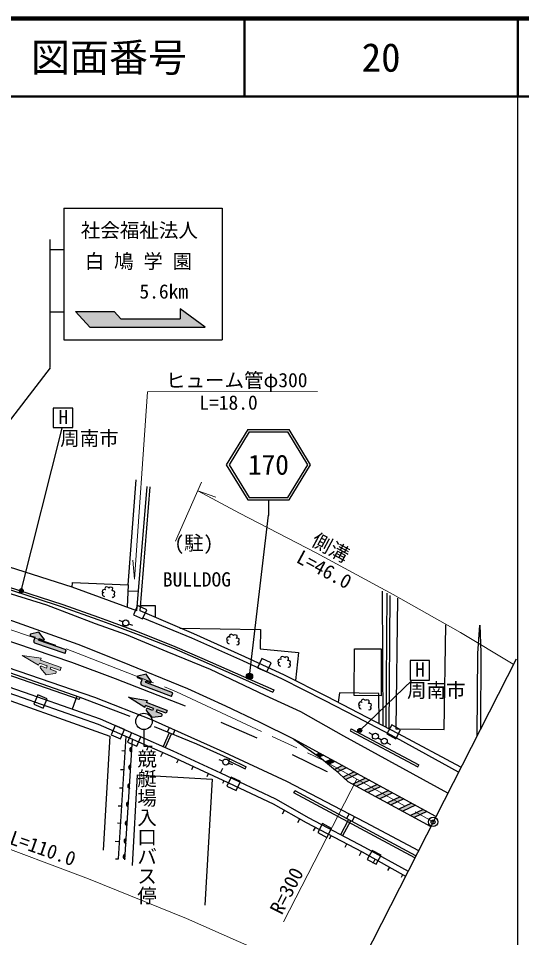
# Model space of a CAD drawing. Units: millimetres at full size, sheet at 1:1000; details may follow other scales. Extents: x -219303353 to 680000, y 20000 to 30690211.
# Drawn here: x 515016 to 579500, y 262278 to 380000 of the extents above; entities that cross this region are included whole.
import ezdxf
from ezdxf.enums import TextEntityAlignment as Align

# ---------------------------------------------------------------- set-up
doc = ezdxf.new("R2010")
doc.units = ezdxf.units.MM
doc.header["$LTSCALE"] = 1000
doc.header["$PDMODE"] = 32
doc.header["$PDSIZE"] = 500
doc.linetypes.add('CHAIN', pattern=[18.5, 12, -1.5, 3.5, -1.5])
for name, color, linetype, lineweight in [('M-BGD', 7, 'Continuous', 25), ('M-BGD-EXST', 7, 'Continuous', 25), ('M-BMK', 2, 'CHAIN', 13), ('M-BMK-HTXT', 7, 'Continuous', 13), ('M-BMK-OTRS', 5, 'Continuous', 25), ('M-BMK-SRVR', 3, 'Continuous', 25), ('M-STR-HTXT', 7, 'Continuous', 13), ('M-STR-STRC', 7, 'Continuous', 25), ('M-TTL', 2, 'Continuous', 140), ('M-TTL-BAND', 7, 'Continuous', 25), ('M-TTL-LINE', 7, 'Continuous', 50)]:
    doc.layers.add(name, color=color, linetype=linetype, lineweight=lineweight)
doc.layers.add('M-OTRS', color=6, linetype='Continuous')
doc.layers.add('M-TTL-TXT', color=7, linetype='Continuous')
doc.styles.add('@ＭＳ ゴシック', font='')
doc.styles.add('ＭＳ ゴシック', font='')
doc.styles.get('@ＭＳ ゴシック').set_extended_font_data('@MS Gothic')
doc.styles.get('ＭＳ ゴシック').set_extended_font_data('MS Gothic')

msp = doc.modelspace()

# ---------------------------------------------------------------- hatches: boundary and pattern name
at = {"layer": 'M-BGD'}
for points in [[(529525, 286047), (529564, 286671, 0.84072)], [(529385, 283760), (529423, 284384, 0.84072)], [(529306, 281368), (529276, 281993, 0.84072)], [(529095, 279042), (529133, 279666, 0.84072)], [(528946, 276617), (528985, 277242, 0.84072)], [(528807, 274343), (528845, 274968, 0.84072)], [(528684, 272352), (528723, 272977, 0.84072)]]:
    msp.add_hatch(color=256, dxfattribs=at).paths.add_polyline_path(points)
at = {"layer": 'M-BGD-EXST'}
for points in [[(515180, 306834, 1), (515599, 306561, 1)], [(517630, 300569), (518216, 300365, 0.74206), (518328, 300520), (517657, 301407), (516581, 301129, 0.74206), (516573, 300937), (517158, 300734), (516994, 300261, 0.41388), (517117, 300007), (520995, 298657), (521159, 299129), (517659, 300347, -0.41421), (517597, 300475)], [(531341, 295167), (531919, 294944, 0.74206), (532037, 295095), (531395, 296003), (530310, 295761, 0.74206), (530296, 295570), (530874, 295347), (530694, 294880, 0.41388), (530809, 294622), (534640, 293144), (534820, 293611), (531362, 294944, -0.41421), (531305, 295073)], [(532653, 291203), (532752, 291459), (533932, 291004), (534076, 291375), (531453, 292386), (531552, 292643), (529144, 293064), (531211, 291759), (531310, 292016), (532317, 291627), (532218, 291371), (531593, 291612, 0.77336), (531423, 291376), (532138, 290517), (533309, 290646, 0.78564), (533347, 290935)], [(558544, 288951, 1), (558963, 288679, 1)]]:
    msp.add_hatch(color=256, dxfattribs=at).paths.add_polyline_path(points)
at = {"layer": 'M-BMK-HTXT'}
msp.add_hatch(color=256, dxfattribs=at).paths.add_polyline_path([(519074, 296651), (519164, 296910), (520359, 296495), (520489, 296870), (517834, 297794), (517925, 298054), (515505, 298394), (517613, 297159), (517704, 297419), (518723, 297064), (518633, 296804), (518000, 297024, 0.77336), (517839, 296783), (518582, 295948), (519748, 296116, 0.78564), (519776, 296406)])
at = {"layer": 'M-STR-STRC'}
for points in [[(538960, 340435), (535749, 342805), (535749, 341510), (528155, 341510), (527304, 342466), (522344, 342466), (524152, 340435)], [(544979, 295556, 1), (544281, 295946, 1)], [(553151, 285688), (553574, 285390), (554097, 285635), (553606, 285902)], [(555571, 284835), (555080, 285101), (554372, 284770), (554759, 284454)], [(557045, 284035), (556554, 284301), (555534, 283823), (555662, 283719), (555903, 283499)], [(558519, 283235), (558028, 283501), (556624, 282843), (556985, 282515)], [(559993, 282434), (559501, 282701), (557877, 281939), (558367, 281673)], [(559349, 281139), (559840, 280872), (561466, 281634), (560975, 281901)], [(560822, 280338), (561313, 280071), (562940, 280834), (562449, 281101)], [(564414, 280034), (563923, 280301), (562294, 279538), (562785, 279271)], [(565888, 279234), (565397, 279501), (563767, 278737), (564258, 278470)], [(565240, 277936), (565731, 277669), (567362, 278434), (566871, 278701)]]:
    msp.add_hatch(color=256, dxfattribs=at).paths.add_polyline_path(points)

# ---------------------------------------------------------------- linework, layer by layer
at = {"layer": 'M-BGD'}
for p, q in [((529068, 307465), (530088, 320885)), ((530207, 304145), (531525, 320053)), ((530606, 304112), (531923, 320020)), ((530410, 306587), (529036, 306640)), ((561764, 289410), (561655, 306648)), ((562147, 289209), (562259, 306410)), ((562542, 289003), (562654, 306107)), ((528411, 302707), (527915, 302878)), ((529138, 302455), (529635, 302283)), ((522819, 292764), (509240, 297474)), ((522917, 293047), (509338, 297758)), ((522520, 293185), (521896, 291544)), ((547744, 294005), (547622, 293731)), ((522819, 292764), (522926, 293044)), ((529333, 290576), (522917, 293047)), ((531110, 288916), (531110, 286816)), ((534356, 288523), (533570, 286734)), ((534118, 288621), (534371, 289187)), ((535082, 288868), (534856, 288318)), ((557657, 289026), (557516, 288761)), ((557516, 288761), (566193, 284129)), ((557657, 289026), (566334, 284394)), ((560427, 288258), (559968, 288513)), ((527862, 272366), (528812, 288059)), ((528676, 272226), (529627, 287701)), ((534634, 288409), (533845, 286613)), ((561100, 287883), (561558, 287628)), ((562231, 287253), (562690, 286998)), ((528282, 286232), (528700, 286207)), ((531472, 286285), (531695, 286793)), ((533285, 285481), (533511, 285995)), ((535338, 284654), (535536, 285082)), ((541229, 284884), (540733, 285056)), ((541976, 284903), (542105, 285174)), ((541976, 284903), (544091, 283897)), ((542105, 285174), (544220, 284168)), ((528120, 283828), (528554, 283802)), ((537247, 283812), (537429, 284206)), ((541957, 284632), (542453, 284461)), ((544091, 283897), (544220, 284168)), ((566193, 284129), (566334, 284394)), ((539216, 282928), (539388, 283299)), ((527983, 281468), (528411, 281442)), ((541215, 282060), (541367, 282381)), ((550322, 280801), (550464, 281066)), ((565816, 272482), (550322, 280801)), ((565952, 272750), (550464, 281066)), ((527809, 279173), (528272, 279145)), ((548860, 278127), (549118, 278584)), ((557408, 278135), (557076, 277516)), ((527710, 276957), (528139, 276932)), ((550838, 277037), (551085, 277475)), ((556314, 275482), (557332, 277378)), ((556579, 275340), (557597, 277236)), ((558100, 277777), (557762, 277147)), ((552847, 275942), (553084, 276392)), ((527421, 274616), (527996, 274582)), ((554891, 274924), (555104, 275328)), ((556898, 273849), (557119, 274267)), ((558729, 272807), (558981, 273286)), ((527449, 272353), (527862, 272366)), ((560457, 271801), (560742, 272315)), ((562371, 270880), (562597, 271289)), ((564111, 270008), (564299, 270347))]:
    msp.add_line(p, q, dxfattribs=at)
for points in [[(521903, 307138), (507670, 311693), (509637, 327179)], [(448649, 308715), (458175, 307638), (463550, 306721), (469979, 305719), (474249, 305060), (482870, 303232), (491277, 301193), (499499, 298738), (507208, 296640), (515745, 293703), (525492, 290282), (534797, 286195), (540910, 283365), (541210, 283960)], [(448570, 308019), (458077, 306945), (463437, 306030), (469872, 305027), (474123, 304372), (482715, 302550), (491095, 300517), (499307, 298065), (507002, 295970), (515515, 293041), (525235, 289630), (534509, 285557), (541230, 282446), (541230, 282446)], [(530207, 304145), (521903, 307138), (521954, 307740), (529068, 307465), (528957, 304596)], [(513485, 306970), (520622, 304659), (525196, 303030), (526589, 302502), (530368, 301108), (534963, 299293), (538412, 297807), (543752, 295454), (547622, 293731)], [(513577, 307255), (520718, 304943), (525299, 303311), (526694, 302783), (530475, 301389), (535078, 299570), (538532, 298082), (543873, 295729), (547744, 294005)], [(527026, 305902), (527154, 305856), (527266, 305901), (527373, 306035), (527353, 306165), (527270, 306224), (527210, 306235), (527316, 306296), (527380, 306485), (527348, 306622), (527167, 306691), (527020, 306672), (527096, 306869), (527099, 307035), (526976, 307111), (526794, 307149), (526668, 307094), (526636, 307032), (526583, 307115), (526351, 307218), (526178, 307149), (526079, 306990), (526121, 306878), (526191, 306826), (525998, 306874), (525806, 306762), (525753, 306563), (525825, 306486), (525953, 306454), (525795, 306409), (525773, 306321), (525815, 306151), (525897, 306061), (526069, 305983)], [(563606, 305763), (563380, 289030), (569591, 288945), (569772, 302351)], [(571730, 284102), (563706, 288394), (558651, 291039), (554532, 293167), (549117, 295907), (544014, 298255), (537495, 301180), (530606, 304112)], [(530665, 304821), (532543, 304802), (532546, 303287)], [(571407, 283469), (563422, 287865), (558374, 290506), (554259, 292633), (548856, 295367), (543766, 297708), (537259, 300629), (530995, 303177)], [(535687, 301916), (546053, 301720), (545994, 299244), (550890, 298775), (550513, 295201)], [(573806, 288181), (573889, 298675), (574124, 302302), (574254, 298811), (574242, 289039)], [(542969, 299819), (543096, 299773), (543209, 299819), (543315, 299952), (543295, 300082), (543212, 300141), (543152, 300153), (543258, 300213), (543322, 300403), (543290, 300539), (543109, 300609), (542962, 300590), (543038, 300786), (543042, 300953), (542918, 301029), (542736, 301067), (542611, 301011), (542578, 300950), (542525, 301032), (542293, 301135), (542120, 301067), (542021, 300907), (542063, 300796), (542133, 300743), (541940, 300791), (541749, 300679), (541696, 300480), (541767, 300403), (541895, 300371), (541738, 300327), (541716, 300238), (541757, 300068), (541839, 299978), (542011, 299901)], [(549542, 296974), (549670, 296928), (549782, 296974), (549888, 297107), (549868, 297237), (549785, 297296), (549726, 297308), (549831, 297368), (549896, 297558), (549863, 297694), (549682, 297764), (549535, 297745), (549612, 297941), (549615, 298108), (549491, 298184), (549309, 298222), (549184, 298166), (549151, 298105), (549098, 298187), (548866, 298290), (548693, 298222), (548594, 298062), (548636, 297951), (548706, 297898), (548513, 297946), (548322, 297834), (548269, 297635), (548340, 297558), (548468, 297526), (548311, 297482), (548289, 297393), (548330, 297223), (548412, 297133), (548584, 297056)], [(508406, 281453), (509242, 294312), (526755, 288092), (525863, 273490)], [(561229, 289690), (561220, 293554), (556148, 293618), (555997, 292410)], [(559892, 291480), (560020, 291435), (560132, 291480), (560238, 291613), (560218, 291744), (560135, 291802), (560076, 291814), (560181, 291874), (560246, 292064), (560214, 292200), (560032, 292270), (559885, 292251), (559962, 292447), (559965, 292614), (559841, 292690), (559659, 292728), (559534, 292672), (559501, 292611), (559449, 292693), (559217, 292796), (559043, 292728), (558944, 292568), (558986, 292457), (559057, 292404), (558863, 292453), (558672, 292340), (558619, 292141), (558690, 292064), (558818, 292032), (558661, 291988), (558639, 291899), (558680, 291729), (558762, 291639), (558934, 291562)], [(532427, 289314), (537834, 287097), (542105, 285174)], [(531110, 286816), (531635, 286816), (532160, 286816)], [(529652, 271500), (530300, 283138), (539865, 282555), (538901, 266419)], [(540910, 283365), (547968, 280037), (552222, 277637), (559384, 273865), (564974, 270774)], [(541235, 282443), (547646, 279415), (551887, 277023), (559051, 273249), (564635, 270161)]]:
    msp.add_lwpolyline(points, dxfattribs=at)
for points in [[(529746, 303633), (530926, 303088), (531471, 304268), (530290, 304813)], [(561486, 293250), (558044, 293270), (558080, 299266), (561523, 299245)], [(545675, 296841), (546855, 296296), (547400, 297477), (546220, 298022)], [(517017, 292176), (518212, 291664), (518724, 292858), (517530, 293371)], [(526903, 288243), (528097, 287730), (528610, 288925), (527415, 289437)], [(528984, 287329), (530178, 286816), (530691, 288011), (529496, 288523)], [(562234, 288375), (563374, 287751), (563999, 288891), (562858, 289515)], [(541731, 281658), (542904, 281098), (543464, 282271), (542291, 282831)], [(553382, 275740), (554522, 275116), (555146, 276256), (554006, 276880)], [(559720, 272300), (560861, 271676), (561485, 272816), (560344, 273440)]]:
    msp.add_lwpolyline(points, close=True, dxfattribs=at)
for centre, radius in [((528775, 302581), 385), ((531110, 289966), 1050), ((560763, 288070), 385), ((561895, 287440), 385), ((541593, 284758), 385)]:
    msp.add_circle(centre, radius, dxfattribs=at)
for centre, start, end in [((529599, 286356), 96.37657, 256.5943), ((529458, 284069), 96.37657, 256.5943), ((529346, 281683), 102.57245, 262.79019), ((529169, 279351), 96.37657, 256.5943), ((529020, 276926), 96.37657, 256.5943), ((528880, 274652), 96.37657, 256.5943), ((528758, 272661), 96.37657, 256.5943)]:
    msp.add_arc(centre, 318, start, end, dxfattribs=at)
at = {"layer": 'M-BGD-EXST'}
for p, q in [((519493, 330092), (519493, 327592)), ((521993, 330092), (519493, 330092)), ((521993, 327592), (521993, 330092)), ((515389, 306698), (520617, 327519)), ((519493, 327592), (521993, 327592)), ((517657, 301407), (516581, 301129)), ((518328, 300520), (517657, 301407)), ((516573, 300937), (517158, 300734)), ((516994, 300261), (517158, 300734)), ((517597, 300475), (517630, 300569)), ((517630, 300569), (518216, 300365)), ((521159, 299129), (517659, 300347)), ((520995, 298657), (517117, 300007)), ((520995, 298657), (521159, 299129)), ((565203, 297762), (565203, 295262)), ((567703, 297762), (565203, 297762)), ((567703, 295262), (567703, 297762)), ((530296, 295570), (530874, 295347)), ((531395, 296003), (530310, 295761)), ((532037, 295095), (531395, 296003)), ((530694, 294880), (530874, 295347)), ((534640, 293144), (530809, 294622)), ((531305, 295073), (531341, 295167)), ((531341, 295167), (531919, 294944)), ((534820, 293611), (531362, 294944)), ((558754, 288815), (565465, 295255)), ((565203, 295262), (567703, 295262)), ((534640, 293144), (534820, 293611)), ((529144, 293064), (531552, 292643)), ((531211, 291759), (529144, 293064)), ((531211, 291759), (531310, 292016)), ((532317, 291627), (531310, 292016)), ((531453, 292386), (531552, 292643)), ((534076, 291375), (531453, 292386)), ((532138, 290517), (531423, 291376)), ((532218, 291371), (531593, 291612)), ((532317, 291627), (532218, 291371)), ((532752, 291459), (532653, 291203)), ((533347, 290935), (532653, 291203)), ((533932, 291004), (532752, 291459)), ((534076, 291375), (533932, 291004)), ((532138, 290517), (533309, 290646))]:
    msp.add_line(p, q, dxfattribs=at)
for centre in [(515389, 306698), (558754, 288815)]:
    msp.add_circle(centre, 250, dxfattribs=at)
for centre, radius, start, end in [((516606, 301032), 100, 104.4983, 250.80823), ((517183, 300196), 200, 160.87258, 250.80823), ((517692, 300442), 100, 160.80823, 250.80823), ((518248, 300460), 100, 250.80823, 37.11817), ((530332, 295663), 100, 102.59918, 248.90911), ((530881, 294808), 200, 158.97346, 248.90911), ((531398, 295037), 100, 158.90911, 248.90911), ((531955, 295037), 100, 248.90911, 35.21905), ((531539, 291472), 150, 68.90911, 219.77729), ((533293, 290795), 150, 276.29046, 68.90911)]:
    msp.add_arc(centre, radius, start, end, dxfattribs=at)
at = {"layer": 'M-BMK'}
msp.add_lwpolyline([(469697, 313070), (474820, 312080), (485626, 309836), (493440, 307861), (508470, 303621), (521134, 299258), (535296, 293775), (554095, 284981), (568160, 277088)], dxfattribs=at)
at = {"layer": 'M-BMK-HTXT'}
for p, q in [((515505, 298394), (517925, 298054)), ((517613, 297159), (515505, 298394)), ((517834, 297794), (517925, 298054)), ((517613, 297159), (517704, 297419)), ((518723, 297064), (517704, 297419)), ((520489, 296870), (517834, 297794)), ((518582, 295948), (517839, 296783)), ((518633, 296804), (518000, 297024)), ((518723, 297064), (518633, 296804)), ((519164, 296910), (519074, 296651)), ((520359, 296495), (519164, 296910)), ((520489, 296870), (520359, 296495)), ((518582, 295948), (519748, 296116)), ((519776, 296406), (519074, 296651))]:
    msp.add_line(p, q, dxfattribs=at)
for centre, start, end in [((517951, 296883), 70.80823, 221.67641), ((519726, 296265), 278.18958, 70.80823)]:
    msp.add_arc(centre, 150, start, end, dxfattribs=at)
at = {"layer": 'M-BMK-OTRS'}
msp.add_line((578781, 297957), (556568, 254311), dxfattribs=at)
at = {"layer": 'M-BMK-SRVR'}
msp.add_circle((568160, 277088), 600, dxfattribs=at)
at = {"layer": 'M-OTRS'}
msp.add_point((568160, 277088), dxfattribs=at)
at = {"layer": 'M-STR-HTXT'}
for p, q in [((538500, 320603), (535144, 313037)), ((538002, 319481), (540324, 318684)), ((529901, 308184), (529685, 310630)), ((549004, 264320), (558395, 282568))]:
    msp.add_line(p, q, dxfattribs=at)
for points in [[(553350, 332223), (531560, 332163), (529901, 308184)], [(538002, 319481), (543352, 316642), (553188, 311559), (563060, 306239), (571680, 301370), (578434, 297276)], [(458320, 288963), (464592, 288289), (468624, 287622), (472945, 286736), (477224, 285677), (482518, 284235), (490189, 281881), (500654, 278349), (510314, 274934), (524016, 269786), (536551, 264710), (549897, 258853), (557150, 255454)]]:
    msp.add_lwpolyline(points, dxfattribs=at)
at = {"layer": 'M-STR-STRC'}
for p, q in [((520825, 355710), (541130, 355710)), ((520825, 355710), (520825, 338816)), ((541130, 355710), (541130, 338816)), ((519092, 335274), (519092, 351672)), ((519092, 350400), (520825, 350400)), ((538960, 340435), (535749, 342805)), ((535749, 342805), (535749, 341510)), ((519092, 342414), (520825, 342414)), ((522344, 342466), (524152, 340435)), ((522344, 342466), (527304, 342466)), ((527304, 342466), (528155, 341510)), ((528155, 341510), (535762, 341510)), ((524152, 340435), (538960, 340435)), ((520825, 338816), (541130, 338816)), ((500787, 311361), (519120, 335256)), ((544425, 327345), (541661, 322845)), ((544425, 327345), (549697, 327345)), ((552461, 322845), (549697, 327345)), ((544593, 327045), (542013, 322845)), ((544593, 327045), (549530, 327045)), ((552109, 322845), (549530, 327045)), ((541661, 322845), (544425, 318345)), ((542013, 322845), (544593, 318645)), ((549530, 318645), (552109, 322845)), ((549697, 318345), (552461, 322845)), ((544425, 318345), (549697, 318345)), ((544593, 318645), (549530, 318645)), ((547061, 318345), (547061, 316345)), ((544630, 295751), (547052, 316377)), ((540967, 289848), (545550, 287849)), ((553606, 285902), (553151, 285688)), ((554097, 285635), (553574, 285390)), ((555080, 285101), (554372, 284770)), ((555571, 284835), (554759, 284454)), ((556554, 284301), (555534, 283823)), ((557045, 284035), (555903, 283499)), ((558028, 283501), (556624, 282843)), ((558519, 283235), (556985, 282515)), ((559501, 282701), (557877, 281939)), ((559993, 282434), (558367, 281673)), ((560975, 281901), (559349, 281139)), ((561466, 281634), (559840, 280872)), ((562449, 281101), (560822, 280338)), ((562940, 280834), (561313, 280071)), ((563923, 280301), (562294, 279538)), ((564414, 280034), (562785, 279271)), ((565397, 279501), (563767, 278737)), ((565888, 279234), (564258, 278470)), ((566871, 278701), (565240, 277936)), ((567362, 278434), (565731, 277669))]:
    msp.add_line(p, q, dxfattribs=at)
for points in [[(570042, 280785), (556738, 288094), (551216, 291187), (546652, 293303), (539618, 296618), (534066, 298891), (528859, 301062), (524877, 302481), (518666, 304843), (514130, 306245), (508942, 308022), (501900, 310115), (497288, 311332), (489463, 313316), (485977, 314100), (484732, 314752), (484097, 315285)], [(444384, 311659), (454865, 310515), (462186, 309529), (471564, 308065), (483504, 305525), (496993, 302291), (512160, 297401), (524768, 293056), (532167, 290175), (540811, 286298), (549353, 282305), (559459, 277073), (566304, 273441)], [(568524, 277803), (550314, 287689), (545920, 289863), (541604, 291938), (536741, 294120), (528165, 297658), (522694, 299826), (513106, 303226), (505925, 305526), (499336, 307419), (493112, 309123), (488478, 310283), (483094, 311495)], [(536410, 291906), (527470, 295428), (521846, 297527), (512275, 300762), (505169, 303038), (498628, 304857), (493204, 306264)], [(550314, 287689), (553840, 285203), (555662, 283719), (557233, 282289), (567865, 276509)], [(550079, 285729), (554443, 283603), (554574, 283540)]]:
    msp.add_lwpolyline(points, dxfattribs=at)
msp.add_circle((544630, 295751), 400, dxfattribs=at)
at = {"layer": 'M-TTL'}
msp.add_line((680000, 380000), (40000, 380000), dxfattribs=at)
at = {"layer": 'M-TTL-BAND'}
msp.add_line((579000, 20000), (579000, 370000), dxfattribs=at)
at = {"layer": 'M-TTL-LINE'}
for p, q in [((543997, 380000), (543997, 370000)), ((579000, 380000), (579000, 370000)), ((40000, 370000), (680000, 370000))]:
    msp.add_line(p, q, dxfattribs=at)

# ---------------------------------------------------------------- texts
at = {"layer": 'M-BGD-EXST', "style": 'ＭＳ ゴシック'}
for s, p in [('H', (520146, 327484)), ('周南市', (520369, 324748)), ('H', (565856, 295154)), ('周南市', (564823, 292480))]:
    msp.add_text(s, height=1833, dxfattribs=at).set_placement(p, align=Align.BOTTOM_LEFT)
at = {"layer": 'M-BMK-HTXT', "style": 'ＭＳ ゴシック'}
for s, p in [('(駐)', (535004, 311350)), ('BULLDOG', (533531, 306684))]:
    msp.add_text(s, height=1833, dxfattribs=at).set_placement(p, align=Align.BOTTOM_LEFT)
at = {"layer": 'M-BMK-HTXT', "style": '@ＭＳ ゴシック'}
msp.add_text('競艇場入口バス停', height=1833, rotation=270, dxfattribs=at).set_placement((530008, 286432), align=Align.BOTTOM_LEFT)
at = {"layer": 'M-STR-HTXT', "style": 'ＭＳ ゴシック'}
for s, rotation, p in [('ヒューム管φ300', 0.159, (533931, 332169)), ('L=18.0', 0.159, (538204, 329320)), ('側溝', 331.678, (552132, 312129)), ('L=46.0', 331.678, (550229, 309918)), ('側溝 L=110.0', 340.528, (507670, 275869)), ('R=300', 62.769, (549266, 264830))]:
    msp.add_text(s, height=1833, rotation=rotation, dxfattribs=at).set_placement(p, align=Align.BOTTOM_LEFT)
at = {"layer": 'M-STR-STRC', "style": 'ＭＳ ゴシック'}
for s, height, p in [('社会福祉法人', 1833, (530519, 352857)), ('白 鳩 学 園', 1833, (530405, 348894)), ('5.6km', 1833, (533646, 345031)), ('170', 2566, (547061, 322845))]:
    msp.add_text(s, height=height, dxfattribs=at).set_placement(p, align=Align.MIDDLE_CENTER)
at = {"layer": 'M-TTL-TXT', "style": 'ＭＳ ゴシック'}
for s, p in [('図面番号', (526622, 375000)), ('20', (561497, 375000))]:
    msp.add_text(s, height=3666, dxfattribs=at).set_placement(p, align=Align.MIDDLE_CENTER)

doc.saveas('drawing.dxf')
